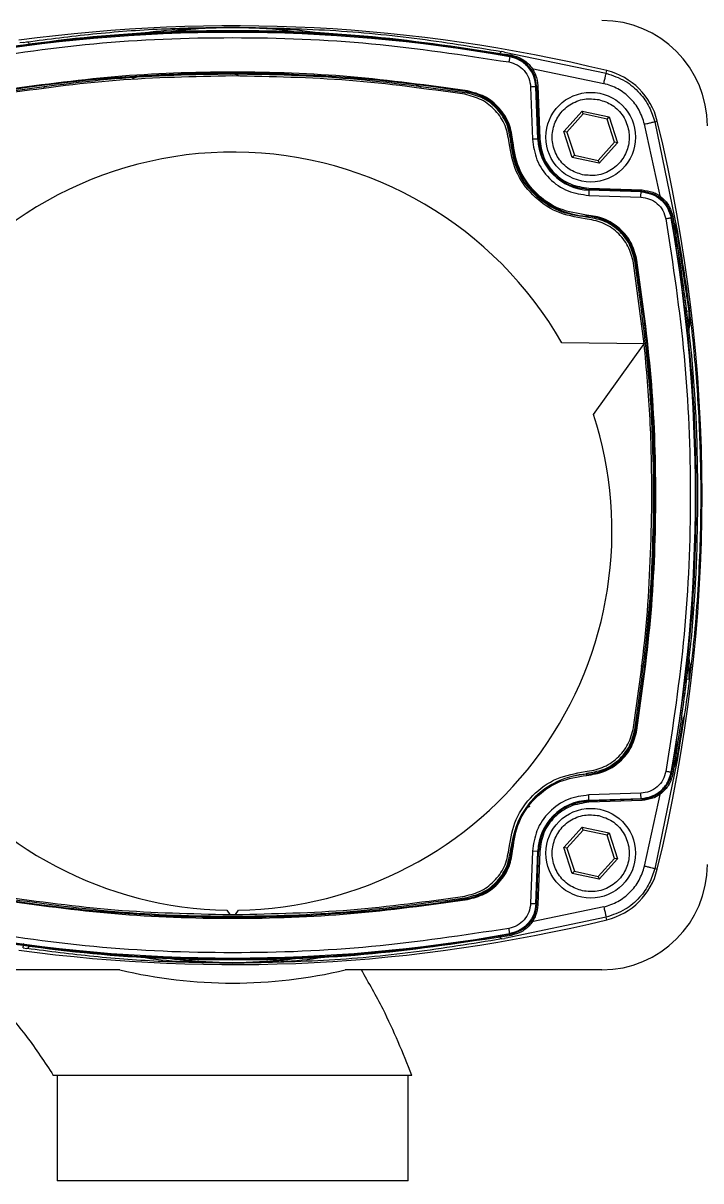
# Model space of a CAD drawing. Header units: millimetres. Extents: x 15 to 415, y 5 to 292.
# Drawn here: x 141.17 to 159.53, y 133.66 to 165.02 of the extents above; entities that cross this region are included whole.
import ezdxf

# ---------------------------------------------------------------- set-up
doc = ezdxf.new("R2010")
doc.units = ezdxf.units.MM

msp = doc.modelspace()

# ---------------------------------------------------------------- linework, layer by layer
at = {"color": 7, "linetype": 'Continuous', "lineweight": 25}
for p, q in [((146.847, 164.9038), (146.847, 164.9086)), ((141.1733, 164.4962), (141.0841, 164.4842)), ((141.1733, 164.4962), (141.2736, 164.5101)), ((154.2116, 164.2357), (154.1332, 164.2497)), ((154.2116, 164.2357), (156.9639, 163.6618)), ((154.3745, 164.1244), (154.3538, 164.1068)), ((154.3862, 164.1222), (154.3745, 164.1244)), ((156.9639, 163.6618), (156.9807, 163.7307)), ((153.2052, 163.1522), (153.2006, 163.124)), ((153.2054, 163.1537), (153.2052, 163.1522)), ((153.2054, 163.1537), (153.21, 163.1819)), ((154.9178, 163.2879), (154.9672, 161.874)), ((155.0606, 163.2928), (155.0809, 163.3105)), ((155.1099, 161.879), (155.0606, 163.2928)), ((155.0809, 163.3105), (155.0805, 163.3222)), ((155.0809, 163.3105), (155.1309, 161.8798)), ((155.1137, 163.3234), (155.1641, 161.8809)), ((155.8188, 162.0853), (156.3169, 162.6357)), ((156.3422, 162.5572), (155.8994, 162.068)), ((156.3169, 162.6357), (157.0426, 162.4794)), ((156.3422, 162.5572), (156.3169, 162.6357)), ((156.9873, 162.4183), (156.3422, 162.5572)), ((156.9873, 162.4183), (157.0426, 162.4794)), ((157.0426, 162.4794), (157.2702, 161.7729)), ((157.1895, 161.7902), (156.9873, 162.4183)), ((158.4432, 160.2576), (158.0026, 162.2811)), ((158.2775, 162.3486), (158.346, 162.3653)), ((158.2775, 162.3486), (158.8778, 159.4498)), ((154.4051, 161.8164), (154.3766, 161.8149)), ((154.4066, 161.8165), (154.4051, 161.8164)), ((154.4066, 161.8165), (154.4351, 161.818)), ((155.1099, 161.879), (154.9672, 161.874)), ((155.1099, 161.879), (155.1309, 161.8798)), ((156.0463, 161.3788), (155.8188, 162.0853)), ((155.8994, 162.068), (155.8188, 162.0853)), ((155.8994, 162.068), (156.1017, 161.4399)), ((156.7467, 161.301), (157.1895, 161.7902)), ((157.2702, 161.7729), (156.772, 161.2225)), ((157.2702, 161.7729), (157.1895, 161.7902)), ((156.1017, 161.4399), (156.0463, 161.3788)), ((156.772, 161.2225), (156.0463, 161.3788)), ((156.1017, 161.4399), (156.7467, 161.301)), ((156.7467, 161.301), (156.772, 161.2225)), ((156.4963, 160.5487), (157.9388, 160.4983)), ((156.4944, 160.4946), (156.4894, 160.3518)), ((156.4894, 160.3518), (157.9032, 160.3024)), ((156.4951, 160.5155), (156.4944, 160.4946)), ((157.9082, 160.4452), (156.4944, 160.4946)), ((157.9259, 160.4656), (156.4951, 160.5155)), ((157.9259, 160.4656), (157.9376, 160.4651)), ((156.4318, 159.7897), (156.4303, 159.7612)), ((156.4318, 159.7897), (156.4319, 159.7912)), ((156.4319, 159.7912), (156.4334, 159.8198)), ((158.7398, 159.7592), (158.7221, 159.7384)), ((158.7376, 159.7709), (158.7398, 159.7592)), ((158.8859, 159.3227), (158.8604, 159.4017)), ((158.8778, 159.4498), (158.8637, 159.4473)), ((158.8637, 159.4473), (158.8861, 159.3598)), ((158.8778, 159.4498), (158.8909, 159.3749)), ((158.8861, 159.3598), (158.8859, 159.3227)), ((158.8861, 159.3598), (158.8909, 159.3749)), ((158.9085, 159.2486), (158.8861, 159.3598)), ((159.2078, 157.2146), (158.9057, 159.2375)), ((159.2115, 157.2226), (158.9085, 159.2486)), ((157.9928, 156.3353), (157.7059, 158.5198)), ((157.7676, 158.5898), (157.7394, 158.5853)), ((157.7691, 158.59), (157.7676, 158.5898)), ((157.7691, 158.59), (157.7973, 158.5946)), ((159.2078, 157.2146), (159.1301, 157.2055)), ((157.9928, 156.3353), (155.7655, 156.355)), ((156.6211, 154.42), (157.9928, 156.3353)), ((159.1301, 147.2578), (159.2078, 147.2487)), ((157.7676, 145.8735), (157.7394, 145.8781)), ((157.7691, 145.8733), (157.7676, 145.8735)), ((157.7691, 145.8733), (157.7973, 145.8688)), ((158.8446, 145.236), (158.9057, 145.2259)), ((158.8861, 145.1035), (158.9085, 145.2148)), ((158.9085, 145.2148), (158.9057, 145.2259)), ((158.8778, 145.0135), (158.2775, 142.1147)), ((158.8604, 145.0616), (158.8859, 145.1406)), ((158.8861, 145.1035), (158.8637, 145.016)), ((158.8637, 145.016), (158.8778, 145.0135)), ((158.8909, 145.0884), (158.8778, 145.0135)), ((158.8861, 145.1035), (158.8859, 145.1406)), ((158.8909, 145.0884), (158.8861, 145.1035)), ((156.4318, 144.6736), (156.4303, 144.7021)), ((156.4319, 144.6721), (156.4318, 144.6736)), ((156.4319, 144.6721), (156.4334, 144.6436)), ((158.7398, 144.7042), (158.7221, 144.7249)), ((158.7376, 144.6926), (158.7398, 144.7042)), ((157.9032, 144.1609), (156.4894, 144.1115)), ((156.4944, 143.9688), (156.4894, 144.1115)), ((156.4944, 143.9688), (157.9082, 144.0181)), ((156.4944, 143.9688), (156.4951, 143.9478)), ((157.9259, 143.9978), (156.4951, 143.9478)), ((157.9388, 143.965), (156.4963, 143.9147)), ((157.9082, 144.0181), (157.9259, 143.9978)), ((157.9259, 143.9978), (157.9374, 143.9982)), ((158.0026, 142.1822), (158.4432, 144.2058)), ((154.3766, 142.6484), (154.4665, 143.0332)), ((155.8188, 142.6905), (156.3169, 143.2408)), ((156.3422, 143.1623), (155.8994, 142.6731)), ((156.3169, 143.2408), (157.0426, 143.0846)), ((156.3422, 143.1623), (156.3169, 143.2408)), ((156.9873, 143.0234), (156.3422, 143.1623)), ((156.9873, 143.0234), (157.0426, 143.0846)), ((157.1895, 142.3954), (156.9873, 143.0234)), ((157.0426, 143.0846), (157.2702, 142.378)), ((156.0463, 141.9839), (155.8188, 142.6905)), ((155.8994, 142.6731), (155.8188, 142.6905)), ((154.4051, 142.6469), (154.3766, 142.6484)), ((154.4051, 142.6469), (154.4066, 142.6468)), ((154.4066, 142.6468), (154.4351, 142.6453)), ((154.9672, 142.5893), (154.9178, 141.1755)), ((155.1099, 142.5843), (154.9672, 142.5893)), ((155.0606, 141.1705), (155.1099, 142.5843)), ((155.0809, 141.1528), (155.1309, 142.5836)), ((155.1309, 142.5836), (155.1099, 142.5843)), ((155.1641, 142.5824), (155.1137, 141.1399)), ((155.8994, 142.6731), (156.1017, 142.045)), ((156.7467, 141.9062), (157.1895, 142.3954)), ((157.2702, 142.378), (156.772, 141.8277)), ((157.2702, 142.378), (157.1895, 142.3954)), ((158.346, 142.098), (158.2775, 142.1147)), ((156.1017, 142.045), (156.0463, 141.9839)), ((156.772, 141.8277), (156.0463, 141.9839)), ((156.1017, 142.045), (156.7467, 141.9062)), ((156.7467, 141.9062), (156.772, 141.8277)), ((153.2052, 141.3112), (153.2006, 141.3394)), ((153.2054, 141.3097), (153.2052, 141.3112)), ((153.2054, 141.3097), (153.21, 141.2815)), ((155.0809, 141.1528), (155.0805, 141.1413)), ((146.6909, 140.9937), (146.775, 140.8746)), ((146.775, 140.8746), (146.847, 140.8745)), ((146.847, 140.8745), (146.9201, 140.8746)), ((146.9201, 140.8746), (147.0053, 140.9935)), ((156.9639, 140.8015), (154.2116, 140.2276)), ((156.9807, 140.7327), (156.9639, 140.8015)), ((154.1332, 140.2137), (154.2116, 140.2276)), ((154.3745, 140.3389), (154.3538, 140.3566)), ((154.3861, 140.3411), (154.3745, 140.3389)), ((141.1733, 139.9671), (141.2736, 139.9532)), ((143.7956, 139.3745), (136.847, 139.3745)), ((156.847, 139.3745), (149.8985, 139.3745)), ((151.704, 136.5174), (141.9899, 136.5174)), ((142.0972, 136.5174), (142.0972, 133.6602)), ((151.5969, 133.6602), (151.5969, 136.5174)), ((151.5969, 133.6602), (142.0972, 133.6602))]:
    msp.add_line(p, q, dxfattribs=at)
at = {"color": 8, "linetype": 'Continuous', "lineweight": 25}
for p, q in [((154.9454, 163.7917), (156.8989, 163.3844)), ((144.1321, 163.5239), (144.2945, 163.571)), ((141.7683, 163.293), (141.7185, 163.2714)), ((151.9575, 163.2736), (151.8252, 163.3357)), ((153.2032, 163.1402), (153.1567, 163.1674)), ((158.8637, 159.4473), (158.7865, 159.6555)), ((158.8604, 159.4017), (158.7667, 159.5567)), ((158.005, 156.8689), (157.9014, 156.8595)), ((158.005, 147.5944), (157.9014, 147.6039)), ((158.9057, 145.2259), (159.0554, 146.2283)), ((158.9085, 145.2148), (159.06, 146.2276)), ((158.7667, 144.9066), (158.8604, 145.0616)), ((158.7865, 144.8079), (158.8637, 145.016)), ((154.8965, 143.8002), (154.7958, 143.7542)), ((156.8989, 141.0789), (154.9454, 140.6716))]:
    msp.add_line(p, q, dxfattribs=at)
at = {"color": 7, "linetype": 'Continuous', "lineweight": 25, "flags": 128}
for points in [[(157.9082, 160.4452), (157.9181, 160.4566), (157.9259, 160.4656)], [(155.0606, 141.1705), (155.072, 141.1606), (155.0809, 141.1528)]]:
    msp.add_lwpolyline(points, dxfattribs=at)
at = {"color": 8, "linetype": 'Continuous', "lineweight": 25, "flags": 128}
msp.add_lwpolyline([(158.2421, 150.5831), (158.1488, 149.0424), (158.0907, 148.385)], dxfattribs=at)
at = {"color": 7, "linetype": 'Continuous', "lineweight": 25}
for centre in [(156.5445, 161.9291), (156.5445, 142.5342)]:
    msp.add_circle(centre, 1.2143, dxfattribs=at)
for centre, radius, start, end in [((146.847, 122.0888), 42.8571, 76.32279, 97.76555), ((156.847, 162.2317), 2.8571, 0, 90), ((146.847, 121.8031), 42.9645, 79.93764, 100.06236), ((156.5416, 161.9262), 1.8571, 13.67721, 76.32279), ((146.847, 123.6602), 40.002, 80.85397, 99.14603), ((146.847, 123.6602), 40.0005, 84.48165, 95.11966), ((152.978, 161.7413), 1.4291, 3.01496, 80.85397), ((152.978, 161.7413), 1.4306, 3.01496, 80.85397), ((116.7042, 152.2317), 42.8571, 346.32279, 13.67721), ((156.5445, 161.9291), 2.1424, 183.01496, 266.98504), ((156.5445, 161.9291), 2.1409, 183.01496, 266.98504), ((156.5445, 161.9291), 1.4355, 182, 268), ((146.854, 151.2584), 10.266, 29.76584, 149.21973), ((156.3567, 158.3626), 1.4291, 9.14603, 86.98504), ((156.3567, 158.3626), 1.4306, 9.14603, 86.98504), ((116.4185, 152.2317), 42.9645, 349.93764, 10.06236), ((116.7042, 152.2317), 42.7227, 7.29036, 8.84528), ((118.2756, 152.2317), 40.002, 350.85397, 9.14603), ((146.854, 151.2584), 10.266, 161.3463, 269.08974), ((146.854, 151.2584), 10.266, 270.8445, 17.93677), ((156.3567, 146.1007), 1.4291, 273.01496, 350.85397), ((156.3567, 146.1007), 1.4306, 273.01496, 350.85397), ((156.5445, 142.5342), 2.1424, 93.01496, 176.98504), ((156.5445, 142.5342), 2.1409, 93.01496, 176.98504), ((156.5445, 142.5342), 1.4355, 92, 178), ((152.978, 142.722), 1.4291, 279.14603, 356.98504), ((152.978, 142.722), 1.4306, 279.14603, 356.98504), ((156.847, 142.2317), 2.8571, 270, 0), ((156.5416, 142.5371), 1.8571, 283.67721, 346.32279), ((146.847, 180.8031), 40.002, 260.85397, 279.14603), ((146.847, 182.3745), 42.8571, 262.23454, 283.67721), ((146.847, 182.6602), 42.9645, 259.93764, 280.06236), ((146.847, 152.2317), 12.6545, 263.38298, 276.61702), ((146.847, 152.2317), 13.2143, 256.64882, 283.35118)]:
    msp.add_arc(centre, radius, start, end, dxfattribs=at)
at = {"color": 8, "linetype": 'Continuous', "lineweight": 25}
for centre, start, end in [((118.2756, 152.2317), 357.73466, 5.11966), ((146.847, 180.8031), 260.85397, 267.6379), ((146.847, 180.8031), 267.73466, 279.14603)]:
    msp.add_arc(centre, 40.0005, start, end, dxfattribs=at)
at = {"color": 7, "linetype": 'Continuous', "lineweight": 25}
for points, knots in [([(139.302, 164.155), (140.5521, 164.3453), (143.0525, 164.726), (146.847, 164.8697), (150.6416, 164.726), (153.1419, 164.3453), (154.3921, 164.155)], [0, 0, 0, 0, 0.2499989, 0.5000001, 0.7500012, 1, 1, 1, 1]), ([(141.2736, 164.5101), (141.864, 164.587), (143.0532, 164.7417), (144.9288, 164.8804), (146.2046, 164.8992), (146.847, 164.9086)], [0, 0, 0, 0, 0.3286737, 0.6619234, 1, 1, 1, 1]), ([(146.847, 164.9086), (147.6769, 164.8934), (149.329, 164.8631), (151.7749, 164.6374), (153.3486, 164.3787), (154.1332, 164.2497)], [0, 0, 0, 0, 0.3360333, 0.6689608, 1, 1, 1, 1]), ([(146.847, 164.9038), (146.847, 164.9025), (146.847, 164.8999), (146.847, 164.8992), (146.847, 164.8989)], [0, 0, 0, 0, 0.4999999, 1, 1, 1, 1]), ([(139.3652, 163.9661), (140.6026, 164.1538), (143.082, 164.53), (146.847, 164.6723), (150.6121, 164.53), (153.0915, 164.1538), (154.3289, 163.9661)], [0, 0, 0, 0, 0.2495175, 0.5, 0.7504825, 1, 1, 1, 1]), ([(155.0606, 163.2928), (155.0476, 163.3897), (155.0215, 163.5834), (154.8622, 163.8344), (154.636, 164.0274), (154.4479, 164.0803), (154.3538, 164.1068)], [0, 0, 0, 0, 0.2499911, 0.4999978, 0.7500054, 1, 1, 1, 1]), ([(155.0805, 163.3222), (155.0666, 163.417), (155.039, 163.6064), (154.8824, 163.8517), (154.6615, 164.0412), (154.478, 164.0952), (154.3862, 164.1222)], [0, 0, 0, 0, 0.2501444, 0.5001131, 0.7500424, 1, 1, 1, 1]), ([(154.3921, 164.155), (154.4882, 164.1279), (154.6803, 164.0737), (154.9114, 163.8767), (155.0739, 163.6201), (155.1004, 163.4223), (155.1137, 163.3234)], [0, 0, 0, 0, 0.2501141, 0.5000117, 0.7499046, 1, 1, 1, 1]), ([(153.21, 163.1819), (152.1545, 163.3273), (150.0438, 163.6181), (146.8471, 163.7272), (143.6504, 163.6181), (141.5396, 163.3273), (140.4841, 163.1819)], [0, 0, 0, 0, 0.250003, 0.5, 0.7499908, 1, 1, 1, 1]), ([(154.3289, 163.9661), (154.4072, 163.9441), (154.564, 163.9), (154.7526, 163.7392), (154.8853, 163.53), (154.907, 163.3686), (154.9178, 163.2879)], [0, 0, 0, 0, 0.2499944, 0.4999995, 0.7500025, 1, 1, 1, 1]), ([(153.2006, 163.124), (152.1468, 163.2692), (150.0391, 163.5595), (146.8471, 163.6685), (143.655, 163.5596), (141.5473, 163.2692), (140.4935, 163.124)], [0, 0, 0, 0, 0.250003, 0.5, 0.7499908, 1, 1, 1, 1]), ([(156.8989, 163.3844), (156.9085, 163.4242), (156.9278, 163.5037), (156.949, 163.5937), (156.9617, 163.6491), (156.9632, 163.6576), (156.9639, 163.6618)], [0, 0, 0, 0, 0.27962543, 0.55927996, 0.77963948, 1, 1, 1, 1]), ([(158.0026, 162.2811), (157.9597, 162.4115), (157.8739, 162.6724), (157.6171, 162.9991), (157.2902, 163.2559), (157.0293, 163.3416), (156.8989, 163.3844)], [0, 0, 0, 0, 0.2500002, 0.5000006, 0.7500046, 1, 1, 1, 1]), ([(156.9639, 163.6618), (157.1404, 163.6018), (157.479, 163.4866), (157.8721, 163.1477), (158.1456, 162.7647), (158.2351, 162.4825), (158.2775, 162.3486)], [0, 0, 0, 0, 0.2846549, 0.5462384, 0.7847014, 1, 1, 1, 1]), ([(154.3766, 161.8149), (154.3537, 161.9679), (154.3066, 162.2831), (154.039, 162.6944), (153.6587, 163.0044), (153.3503, 163.0849), (153.2006, 163.124)], [0, 0, 0, 0, 0.2426495, 0.5, 0.7573505, 1, 1, 1, 1]), ([(154.4351, 161.818), (154.4113, 161.9774), (154.3622, 162.3058), (154.0835, 162.7343), (153.6872, 163.0573), (153.3659, 163.1412), (153.21, 163.1819)], [0, 0, 0, 0, 0.2426495, 0.5, 0.7573505, 1, 1, 1, 1]), ([(156.325, 160.9096), (156.1997, 160.9508), (156.0069, 161.0142), (155.7969, 161.1925), (155.6621, 161.3592), (155.5648, 161.551), (155.4928, 161.8149), (155.5004, 162.1539), (155.6329, 162.466), (155.8072, 162.6768), (155.9748, 162.8116), (156.1662, 162.9081), (156.431, 162.9841), (156.6328, 162.9626), (156.764, 162.9486)], [0, 0, 0, 0, 0.1197284, 0.1841803, 0.25, 0.3158197, 0.3802716, 0.5, 0.6197284, 0.6841803, 0.75, 0.8158197, 0.8802716, 1, 1, 1, 1]), ([(156.764, 162.9486), (156.8893, 162.9074), (157.082, 162.8439), (157.2921, 162.6657), (157.4269, 162.499), (157.5241, 162.3072), (157.5962, 162.0433), (157.5886, 161.7043), (157.456, 161.3922), (157.2817, 161.1814), (157.1142, 161.0466), (156.9227, 160.9501), (156.6579, 160.8741), (156.4561, 160.8956), (156.325, 160.9096)], [0, 0, 0, 0, 0.1197284, 0.1841803, 0.25, 0.3158197, 0.3802716, 0.5, 0.6197284, 0.6841803, 0.75, 0.8158197, 0.8802716, 1, 1, 1, 1]), ([(158.0026, 162.2811), (158.0421, 162.2908), (158.1213, 162.31), (158.2104, 162.3319), (158.2652, 162.3454), (158.2734, 162.3476), (158.2775, 162.3486)], [0, 0, 0, 0, 0.2796287, 0.5592859, 0.7796425, 1, 1, 1, 1]), ([(156.4303, 159.7612), (156.1759, 159.8011), (155.6491, 159.8838), (154.976, 160.3606), (154.4991, 161.0337), (154.4165, 161.5606), (154.3766, 161.8149)], [0, 0, 0, 0, 0.2414186, 0.5, 0.7585814, 1, 1, 1, 1]), ([(156.4334, 159.8198), (156.1859, 159.8586), (155.6732, 159.939), (155.0184, 160.403), (154.5544, 161.0579), (154.474, 161.5705), (154.4351, 161.818)], [0, 0, 0, 0, 0.2414186, 0.5, 0.7585814, 1, 1, 1, 1]), ([(154.9672, 161.874), (154.9939, 161.6845), (155.0495, 161.2912), (155.4028, 160.7874), (155.9066, 160.4341), (156.2999, 160.3786), (156.4894, 160.3518)], [0, 0, 0, 0, 0.2409887, 0.5, 0.7590113, 1, 1, 1, 1]), ([(157.9032, 160.3024), (157.9839, 160.2916), (158.1453, 160.2699), (158.3546, 160.1372), (158.5154, 159.9486), (158.5595, 159.7918), (158.5815, 159.7135)], [0, 0, 0, 0, 0.2499974, 0.5000004, 0.7500056, 1, 1, 1, 1]), ([(157.9082, 160.4452), (158.0051, 160.4322), (158.1987, 160.4062), (158.4498, 160.2469), (158.6428, 160.0206), (158.6957, 159.8325), (158.7221, 159.7384)], [0, 0, 0, 0, 0.2499904, 0.4999973, 0.7500055, 1, 1, 1, 1]), ([(157.9376, 160.4651), (158.0322, 160.4513), (158.2215, 160.4236), (158.4669, 160.2672), (158.6565, 160.0463), (158.7106, 159.8627), (158.7376, 159.7709)], [0, 0, 0, 0, 0.2499576, 0.4998868, 0.7498555, 1, 1, 1, 1]), ([(157.9388, 160.4983), (158.0378, 160.485), (158.2357, 160.4584), (158.4922, 160.2958), (158.6892, 160.0648), (158.7433, 159.8727), (158.7703, 159.7767)], [0, 0, 0, 0, 0.25026877, 0.5001967, 0.75008365, 1, 1, 1, 1]), ([(157.7394, 158.5853), (157.7003, 158.7349), (157.6198, 159.0433), (157.3098, 159.4236), (156.8985, 159.6912), (156.5833, 159.7383), (156.4303, 159.7612)], [0, 0, 0, 0, 0.2426495, 0.5, 0.7573505, 1, 1, 1, 1]), ([(157.7973, 158.5946), (157.7565, 158.7505), (157.6727, 159.0718), (157.3497, 159.4681), (156.9212, 159.7469), (156.5928, 159.7959), (156.4334, 159.8198)], [0, 0, 0, 0, 0.24264952, 0.5, 0.75735048, 1, 1, 1, 1]), ([(158.5815, 159.7135), (158.7692, 158.4761), (159.1453, 155.9967), (159.2877, 152.2317), (159.1453, 148.4666), (158.7692, 145.9872), (158.5815, 144.7499)], [0, 0, 0, 0, 0.2495175, 0.5, 0.7504825, 1, 1, 1, 1]), ([(158.7703, 159.7767), (158.9607, 158.5266), (159.3413, 156.0263), (159.4851, 152.2317), (159.3413, 148.437), (158.9607, 145.9367), (158.7703, 144.6866)], [0, 0, 0, 0, 0.2499923, 0.5, 0.7500077, 1, 1, 1, 1]), ([(158.8604, 159.4017), (158.8591, 159.4098), (158.8568, 159.4241), (158.8615, 159.4402), (158.8637, 159.4473)], [0, 0, 0, 0, 0.559871, 1, 1, 1, 1]), ([(158.9057, 159.2375), (158.903, 159.2511), (158.897, 159.2824), (158.8899, 159.3082), (158.8859, 159.3227)], [0, 0, 0, 0, 0.4372714, 1, 1, 1, 1]), ([(158.8909, 159.3749), (158.9814, 158.8316), (159.1664, 157.722), (159.3648, 155.9654), (159.4947, 154.1253), (159.5429, 152.059), (159.4747, 149.8206), (159.268, 147.4225), (159.0169, 145.8687), (158.8909, 145.0884)], [0, 0, 0, 0, 0.11712998, 0.23920028, 0.36974233, 0.50001871, 0.66603569, 0.83229666, 1, 1, 1, 1]), ([(158.8446, 159.2273), (158.8562, 159.1663), (158.8805, 159.0392), (158.9057, 158.8825), (158.9188, 158.801)], [0, 0, 0, 0, 0.4794038, 1, 1, 1, 1]), ([(158.9085, 159.2486), (158.9075, 159.2464), (158.9059, 159.2426), (158.9057, 159.239), (158.9057, 159.2375)], [0, 0, 0, 0, 0.5599727, 1, 1, 1, 1]), ([(157.7394, 145.8781), (157.8845, 146.9319), (158.1749, 149.0396), (158.2838, 152.2316), (158.1749, 155.4237), (157.8846, 157.5314), (157.7394, 158.5853)], [0, 0, 0, 0, 0.250003, 0.5, 0.7499908, 1, 1, 1, 1]), ([(157.7973, 145.8688), (157.9427, 146.9242), (158.2335, 149.035), (158.3425, 152.2316), (158.2335, 155.4283), (157.9427, 157.5391), (157.7973, 158.5946)], [0, 0, 0, 0, 0.25000301, 0.49999998, 0.74999084, 1, 1, 1, 1]), ([(159.0815, 157.6531), (159.0921, 157.5663), (159.1125, 157.4001), (159.1244, 157.2684), (159.1301, 157.2055)], [0, 0, 0, 0, 0.5220823, 1, 1, 1, 1]), ([(159.2115, 157.2226), (159.2104, 157.2211), (159.2084, 157.2183), (159.208, 157.2157), (159.2078, 157.2146)], [0, 0, 0, 0, 0.5599727, 1, 1, 1, 1]), ([(159.1301, 147.2578), (159.1245, 147.1958), (159.1126, 147.0644), (159.0922, 146.8981), (159.0815, 146.8103)], [0, 0, 0, 0, 0.4715455, 1, 1, 1, 1]), ([(156.4303, 144.7021), (156.5833, 144.725), (156.8985, 144.7721), (157.3098, 145.0397), (157.6198, 145.42), (157.7003, 145.7284), (157.7394, 145.8781)], [0, 0, 0, 0, 0.2426495, 0.5, 0.7573505, 1, 1, 1, 1]), ([(156.4334, 144.6436), (156.5928, 144.6674), (156.9212, 144.7165), (157.3497, 144.9953), (157.6727, 145.3915), (157.7565, 145.7128), (157.7973, 145.8688)], [0, 0, 0, 0, 0.24264952, 0.5, 0.75735048, 1, 1, 1, 1]), ([(158.9188, 145.6623), (158.9057, 145.5808), (158.8805, 145.4242), (158.8562, 145.297), (158.8446, 145.236)], [0, 0, 0, 0, 0.520596, 1, 1, 1, 1]), ([(158.8859, 145.1406), (158.8899, 145.1552), (158.897, 145.181), (158.903, 145.2122), (158.9057, 145.2259)], [0, 0, 0, 0, 0.5627612, 1, 1, 1, 1]), ([(158.8604, 145.0616), (158.8591, 145.0536), (158.8568, 145.0392), (158.8615, 145.0231), (158.8637, 145.016)], [0, 0, 0, 0, 0.559871, 1, 1, 1, 1]), ([(154.4351, 142.6453), (154.474, 142.8928), (154.5544, 143.4055), (155.0184, 144.0604), (155.6732, 144.5243), (156.1859, 144.6047), (156.4334, 144.6436)], [0, 0, 0, 0, 0.2414186, 0.5, 0.7585814, 1, 1, 1, 1]), ([(158.5815, 144.7499), (158.5595, 144.6715), (158.5154, 144.5147), (158.3546, 144.3262), (158.1453, 144.1934), (157.9839, 144.1717), (157.9032, 144.1609)], [0, 0, 0, 0, 0.2499944, 0.4999995, 0.7500025, 1, 1, 1, 1]), ([(157.9082, 144.0181), (158.0051, 144.0312), (158.1987, 144.0572), (158.4498, 144.2165), (158.6428, 144.4427), (158.6957, 144.6308), (158.7221, 144.7249)], [0, 0, 0, 0, 0.2499911, 0.4999978, 0.7500054, 1, 1, 1, 1]), ([(157.9374, 143.9982), (158.0321, 144.0121), (158.2216, 144.0397), (158.4671, 144.1963), (158.6566, 144.4172), (158.7106, 144.6008), (158.7376, 144.6926)], [0, 0, 0, 0, 0.2501455, 0.5001139, 0.7500427, 1, 1, 1, 1]), ([(158.7703, 144.6866), (158.7432, 144.5905), (158.6891, 144.3983), (158.4919, 144.1672), (158.2354, 144.0048), (158.0376, 143.9783), (157.9388, 143.965)], [0, 0, 0, 0, 0.2502689, 0.5001971, 0.7500839, 1, 1, 1, 1]), ([(156.4894, 144.1115), (156.2999, 144.0848), (155.9066, 144.0292), (155.4028, 143.6759), (155.0495, 143.1721), (154.9939, 142.7788), (154.9672, 142.5893)], [0, 0, 0, 0, 0.2409887, 0.5, 0.7590113, 1, 1, 1, 1]), ([(156.325, 141.5147), (156.1997, 141.556), (156.0069, 141.6194), (155.7969, 141.7976), (155.6621, 141.9643), (155.5648, 142.1562), (155.4928, 142.42), (155.5004, 142.759), (155.6329, 143.0711), (155.8072, 143.282), (155.9748, 143.4168), (156.1662, 143.5132), (156.431, 143.5892), (156.6328, 143.5677), (156.764, 143.5537)], [0, 0, 0, 0, 0.1197284, 0.1841803, 0.25, 0.3158197, 0.3802716, 0.5, 0.6197284, 0.6841803, 0.75, 0.8158197, 0.8802716, 1, 1, 1, 1]), ([(156.764, 143.5537), (156.8893, 143.5125), (157.082, 143.4491), (157.2921, 143.2708), (157.4269, 143.1041), (157.5241, 142.9123), (157.5962, 142.6484), (157.5886, 142.3094), (157.456, 141.9974), (157.2817, 141.7865), (157.1142, 141.6517), (156.9227, 141.5552), (156.6579, 141.4792), (156.4561, 141.5007), (156.325, 141.5147)], [0, 0, 0, 0, 0.1197284, 0.1841803, 0.25, 0.3158197, 0.3802716, 0.5, 0.6197284, 0.6841803, 0.75, 0.8158197, 0.8802716, 1, 1, 1, 1]), ([(153.2006, 141.3394), (153.3503, 141.3784), (153.6587, 141.4589), (154.039, 141.7689), (154.3066, 142.1802), (154.3537, 142.4954), (154.3766, 142.6484)], [0, 0, 0, 0, 0.2426495, 0.5, 0.7573505, 1, 1, 1, 1]), ([(153.21, 141.2815), (153.3659, 141.3222), (153.6872, 141.406), (154.0835, 141.729), (154.3622, 142.1575), (154.4113, 142.4859), (154.4351, 142.6453)], [0, 0, 0, 0, 0.2426495, 0.5, 0.7573505, 1, 1, 1, 1]), ([(156.8989, 141.0789), (157.0293, 141.1218), (157.2902, 141.2074), (157.6171, 141.4642), (157.8739, 141.791), (157.9597, 142.0518), (158.0026, 142.1822)], [0, 0, 0, 0, 0.2499972, 0.4999968, 0.7500017, 1, 1, 1, 1]), ([(158.2775, 142.1147), (158.2351, 141.9808), (158.1457, 141.6986), (157.8722, 141.3157), (157.479, 140.9768), (157.1404, 140.8615), (156.9639, 140.8015)], [0, 0, 0, 0, 0.2152582, 0.4537077, 0.7153047, 1, 1, 1, 1]), ([(158.2775, 142.1147), (158.2712, 142.1163), (158.2586, 142.1196), (158.185, 142.1377), (158.0959, 142.1595), (158.0337, 142.1746), (158.0026, 142.1822)], [0, 0, 0, 0, 0.2796287, 0.5592859, 0.7796425, 1, 1, 1, 1]), ([(140.4841, 141.2815), (141.5395, 141.136), (143.6503, 140.8452), (146.847, 140.7362), (150.0437, 140.8452), (152.1545, 141.136), (153.21, 141.2815)], [0, 0, 0, 0, 0.250003, 0.5, 0.7499908, 1, 1, 1, 1]), ([(140.4935, 141.3394), (141.5473, 141.1942), (143.655, 140.9038), (146.847, 140.7949), (150.039, 140.9038), (152.1467, 141.1942), (153.2006, 141.3394)], [0, 0, 0, 0, 0.250003, 0.5, 0.7499908, 1, 1, 1, 1]), ([(154.9178, 141.1755), (154.907, 141.0948), (154.8853, 140.9334), (154.7526, 140.7241), (154.564, 140.5633), (154.4072, 140.5192), (154.3289, 140.4972)], [0, 0, 0, 0, 0.2499925, 0.4999972, 0.7500032, 1, 1, 1, 1]), ([(155.0606, 141.1705), (155.0476, 141.0736), (155.0215, 140.88), (154.8622, 140.6289), (154.636, 140.4359), (154.4479, 140.383), (154.3538, 140.3566)], [0, 0, 0, 0, 0.24999043, 0.49999732, 0.75000546, 1, 1, 1, 1]), ([(155.0805, 141.1413), (155.0667, 141.0466), (155.0391, 140.8573), (154.8826, 140.6118), (154.6617, 140.4222), (154.478, 140.3681), (154.3861, 140.3411)], [0, 0, 0, 0, 0.2499564, 0.4998849, 0.7498543, 1, 1, 1, 1]), ([(155.1137, 141.1399), (155.1004, 141.0409), (155.0738, 140.843), (154.9112, 140.5865), (154.6801, 140.3895), (154.4881, 140.3354), (154.3921, 140.3084)], [0, 0, 0, 0, 0.2502688, 0.5001967, 0.7500836, 1, 1, 1, 1]), ([(156.8989, 141.0789), (156.9085, 141.0392), (156.9278, 140.9596), (156.949, 140.8696), (156.9617, 140.8142), (156.9632, 140.8057), (156.9639, 140.8015)], [0, 0, 0, 0, 0.2796254, 0.55928, 0.7796395, 1, 1, 1, 1]), ([(154.3289, 140.4972), (153.0915, 140.3095), (150.6121, 139.9334), (146.847, 139.791), (143.082, 139.9334), (140.6026, 140.3095), (139.3652, 140.4972)], [0, 0, 0, 0, 0.2495175, 0.5, 0.7504825, 1, 1, 1, 1]), ([(154.3921, 140.3084), (153.142, 140.118), (150.6417, 139.7374), (146.847, 139.5937), (143.0524, 139.7374), (140.5521, 140.118), (139.302, 140.3084)], [0, 0, 0, 0, 0.2499921, 0.5, 0.7500079, 1, 1, 1, 1]), ([(154.1332, 140.2137), (153.3414, 140.0836), (151.7605, 139.8239), (149.3142, 139.5996), (147.6696, 139.5697), (146.847, 139.5548)], [0, 0, 0, 0, 0.3340357, 0.6669417, 1, 1, 1, 1]), ([(146.847, 139.5548), (146.214, 139.5639), (144.9477, 139.5822), (143.0714, 139.7196), (141.8731, 139.8753), (141.2736, 139.9532)], [0, 0, 0, 0, 0.33313545, 0.66636158, 1, 1, 1, 1]), ([(146.847, 139.5644), (146.847, 139.5641), (146.847, 139.5635), (146.847, 139.5608), (146.847, 139.5595)], [0, 0, 0, 0, 0.5, 1, 1, 1, 1]), ([(139.5084, 139.3745), (139.5953, 139.3029), (139.945, 139.0145), (140.5529, 138.4333), (141.3078, 137.5553), (141.7554, 136.8742), (141.9899, 136.5174)], [0, 0, 0, 0, 0.0888604, 0.3575681, 0.6633723, 1, 1, 1, 1]), ([(151.7041, 136.5174), (151.4585, 137.1223), (151.0601, 138.1036), (150.5348, 139.0223), (150.3333, 139.3745)], [0, 0, 0, 0, 0.6165502, 1, 1, 1, 1])]:
    msp.add_open_spline(points, degree=3, knots=knots, dxfattribs=at)
for points in [[(154.3745, 164.1244), (153.1273, 164.314), (150.6327, 164.6932), (146.847, 164.8364), (143.0614, 164.6932), (140.5668, 164.314), (139.3196, 164.1244)], [(154.3538, 164.1068), (154.3534, 164.1044), (154.3525, 164.0996), (154.3467, 164.067), (154.3386, 164.0208), (154.3321, 163.9844), (154.3289, 163.9661)], [(146.847, 163.5888), (145.7941, 163.5679), (143.6882, 163.5262), (141.602, 163.2358), (140.5589, 163.0906)], [(153.1352, 163.0906), (152.0921, 163.2358), (150.0059, 163.5262), (147.9, 163.5679), (146.847, 163.5888)], [(154.3354, 161.7776), (154.3089, 161.9363), (154.2557, 162.2537), (153.9824, 162.66), (153.6023, 162.9686), (153.2909, 163.0499), (153.1352, 163.0906)], [(155.0606, 163.2928), (155.0581, 163.2928), (155.0533, 163.2926), (155.0202, 163.2914), (154.9733, 163.2898), (154.9363, 163.2885), (154.9178, 163.2879)], [(155.1309, 161.8798), (155.1565, 161.7034), (155.2076, 161.3508), (155.5231, 160.9077), (155.9662, 160.5922), (156.3188, 160.5411), (156.4951, 160.5155)], [(155.1641, 161.8809), (155.189, 161.7087), (155.2389, 161.3644), (155.547, 160.9316), (155.9797, 160.6235), (156.3241, 160.5736), (156.4963, 160.5487)], [(156.393, 159.72), (156.1306, 159.7657), (155.606, 159.8571), (154.9485, 160.3332), (154.4725, 160.9906), (154.3811, 161.5153), (154.3354, 161.7776)], [(157.9032, 160.3024), (157.9039, 160.3209), (157.9052, 160.3579), (157.9068, 160.4048), (157.908, 160.4379), (157.9081, 160.4428), (157.9082, 160.4452)], [(157.7059, 158.5198), (157.6653, 158.6755), (157.584, 158.9869), (157.2753, 159.367), (156.8691, 159.6404), (156.5517, 159.6935), (156.393, 159.72)], [(158.7221, 159.7384), (158.7198, 159.738), (158.715, 159.7372), (158.6824, 159.7314), (158.6362, 159.7232), (158.5997, 159.7167), (158.5815, 159.7135)], [(158.7398, 144.7042), (158.9294, 145.9514), (159.3086, 148.446), (159.4517, 152.2317), (159.3086, 156.0173), (158.9294, 158.5119), (158.7398, 159.7592)], [(158.2042, 152.2317), (158.1954, 152.917), (158.1777, 154.2876), (158.0544, 155.6527), (157.9928, 156.3353)], [(157.7059, 145.9435), (157.8512, 146.9866), (158.1416, 149.0728), (158.1833, 151.1787), (158.2042, 152.2317)], [(156.393, 144.7433), (156.5517, 144.7699), (156.8691, 144.823), (157.2753, 145.0963), (157.584, 145.4764), (157.6653, 145.7878), (157.7059, 145.9435)], [(154.3354, 142.6857), (154.3811, 142.9481), (154.4725, 143.4727), (154.9485, 144.1302), (155.606, 144.6062), (156.1306, 144.6976), (156.393, 144.7433)], [(158.7221, 144.7249), (158.7198, 144.7253), (158.715, 144.7262), (158.6824, 144.732), (158.6362, 144.7402), (158.5997, 144.7466), (158.5815, 144.7499)], [(156.4951, 143.9478), (156.3188, 143.9223), (155.9662, 143.8712), (155.5231, 143.5556), (155.2076, 143.1125), (155.1565, 142.7599), (155.1309, 142.5836)], [(157.9082, 144.0181), (157.9081, 144.0206), (157.908, 144.0254), (157.9068, 144.0585), (157.9052, 144.1054), (157.9039, 144.1424), (157.9032, 144.1609)], [(156.4963, 143.9147), (156.3241, 143.8897), (155.9797, 143.8398), (155.547, 143.5317), (155.2389, 143.099), (155.189, 142.7546), (155.1641, 142.5824)], [(153.1352, 141.3728), (153.2909, 141.4134), (153.6023, 141.4948), (153.9824, 141.8034), (154.2557, 142.2096), (154.3089, 142.527), (154.3354, 142.6857)], [(140.5589, 141.3728), (141.5901, 141.229), (143.6523, 140.9414), (145.7341, 140.8968), (146.775, 140.8746)], [(146.9201, 140.8746), (147.9609, 140.8969), (150.0423, 140.9414), (152.1042, 141.229), (153.1352, 141.3728)], [(154.9178, 141.1755), (154.9363, 141.1748), (154.9733, 141.1735), (155.0202, 141.1719), (155.0533, 141.1707), (155.0581, 141.1706), (155.0606, 141.1705)], [(154.3538, 140.3566), (154.3534, 140.3589), (154.3525, 140.3637), (154.3467, 140.3964), (154.3386, 140.4425), (154.3321, 140.479), (154.3289, 140.4972)], [(139.3196, 140.3389), (140.5668, 140.1493), (143.0614, 139.7701), (146.847, 139.627), (150.6327, 139.7701), (153.1273, 140.1493), (154.3745, 140.3389)]]:
    msp.add_open_spline(points, degree=3, dxfattribs=at)
at = {"color": 8, "linetype": 'Continuous', "lineweight": 25}
for points, knots in [([(144.207, 164.7054), (144.2968, 164.7227), (144.7656, 164.8133), (145.6506, 164.8742), (146.4479, 164.8939), (146.847, 164.9038)], [0, 0, 0, 0, 0.10572276, 0.55226335, 1, 1, 1, 1]), ([(146.847, 164.8989), (146.6554, 164.8962), (146.272, 164.8909), (145.7154, 164.8483), (145.2509, 164.7982), (144.9772, 164.7515), (144.8807, 164.7351)], [0, 0, 0, 0, 0.2856318, 0.57140497, 0.84893818, 1, 1, 1, 1]), ([(146.847, 164.9038), (147.2341, 164.8947), (148.0074, 164.8763), (148.8868, 164.8177), (149.3702, 164.7262), (149.4784, 164.7057)], [0, 0, 0, 0, 0.4375363, 0.8741931, 1, 1, 1, 1]), ([(148.8008, 164.7356), (148.627, 164.7636), (148.2224, 164.8289), (147.5734, 164.8847), (147.0908, 164.8942), (146.847, 164.8989)], [0, 0, 0, 0, 0.27120903, 0.63181517, 1, 1, 1, 1]), ([(141.3536, 164.4278), (141.3535, 164.428), (141.3424, 164.4589), (141.3129, 164.4967), (141.2867, 164.5057), (141.2736, 164.5101)], [0, 0, 0, 0, 0.0026072, 0.5013199, 1, 1, 1, 1]), ([(154.1332, 164.2497), (154.1226, 164.2472), (154.1063, 164.2434), (154.0881, 164.2085), (154.0817, 164.1963)], [0, 0, 0, 0, 0.6490385, 1, 1, 1, 1]), ([(147.0213, 163.5819), (147.0097, 163.5899), (146.9798, 163.6106), (146.9199, 163.6338), (146.8483, 163.6422), (146.7962, 163.6392), (146.7727, 163.6299), (146.7707, 163.6291)], [0, 0, 0, 0, 0.17285987, 0.44576461, 0.71057063, 0.9754943, 1, 1, 1, 1]), ([(159.1667, 156.7964), (159.1704, 156.8059), (159.1859, 156.846), (159.1967, 156.9081), (159.2069, 156.9729), (159.2133, 157.0383), (159.2156, 157.0993), (159.213, 157.1666), (159.2095, 157.1995), (159.2078, 157.2146)], [0, 0, 0, 0, 0.072376, 0.3049473, 0.4602537, 0.5511494, 0.7829599, 0.9002369, 1, 1, 1, 1]), ([(159.1903, 156.6193), (159.202, 156.6711), (159.2303, 156.7956), (159.2306, 156.9978), (159.2179, 157.1474), (159.2115, 157.2226)], [0, 0, 0, 0, 0.26146, 0.6290924, 1, 1, 1, 1]), ([(159.1903, 147.844), (159.202, 147.7923), (159.2302, 147.6678), (159.2306, 147.4657), (159.2179, 147.3159), (159.2115, 147.2407)], [0, 0, 0, 0, 0.2612838, 0.6288287, 1, 1, 1, 1]), ([(159.2078, 147.2487), (159.2094, 147.2638), (159.2168, 147.3316), (159.2121, 147.4635), (159.1981, 147.5842), (159.1705, 147.6568), (159.1667, 147.6667)], [0, 0, 0, 0, 0.0995849, 0.4464438, 0.9247888, 1, 1, 1, 1]), ([(154.0646, 140.2978), (154.0649, 140.2968), (154.0759, 140.2653), (154.1017, 140.227), (154.1227, 140.2181), (154.1332, 140.2137)], [0, 0, 0, 0, 0.0148382, 0.5074348, 1, 1, 1, 1]), ([(141.1733, 139.9671), (141.1739, 139.974), (141.175, 139.9878), (141.1817, 140.0432), (141.1871, 140.0848), (141.1879, 140.0908)], [0, 0, 0, 0, 0.4612723, 0.9225928, 1, 1, 1, 1]), ([(141.2736, 139.9532), (141.2887, 139.9571), (141.3153, 139.964), (141.3404, 140.0143), (141.3512, 140.0358)], [0, 0, 0, 0, 0.5717055, 1, 1, 1, 1]), ([(144.2068, 139.758), (144.2966, 139.7406), (144.7656, 139.65), (145.6506, 139.5891), (146.4479, 139.5694), (146.847, 139.5595)], [0, 0, 0, 0, 0.10577156, 0.55227081, 1, 1, 1, 1]), ([(144.8992, 139.7275), (145.042, 139.7038), (145.4324, 139.639), (146.0788, 139.5803), (146.5925, 139.5697), (146.847, 139.5644)], [0, 0, 0, 0, 0.2254544, 0.6162625, 1, 1, 1, 1]), ([(146.847, 139.5595), (147.2341, 139.5687), (148.0074, 139.587), (148.8869, 139.6456), (149.3703, 139.7371), (149.4785, 139.7576)], [0, 0, 0, 0, 0.4375368, 0.8741616, 1, 1, 1, 1]), ([(146.847, 139.5644), (147.0378, 139.567), (147.4186, 139.5724), (147.9544, 139.6127), (148.4217, 139.6623), (148.7003, 139.7087), (148.8197, 139.7286)], [0, 0, 0, 0, 0.284942, 0.5686878, 0.8153115, 1, 1, 1, 1])]:
    msp.add_open_spline(points, degree=3, knots=knots, dxfattribs=at)

doc.saveas('drawing.dxf')
